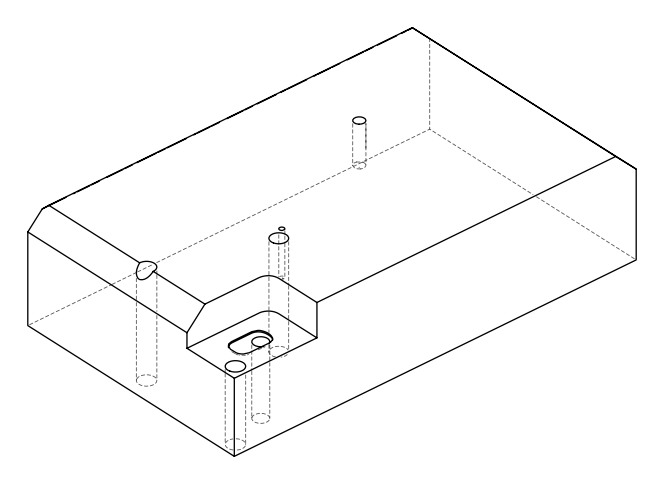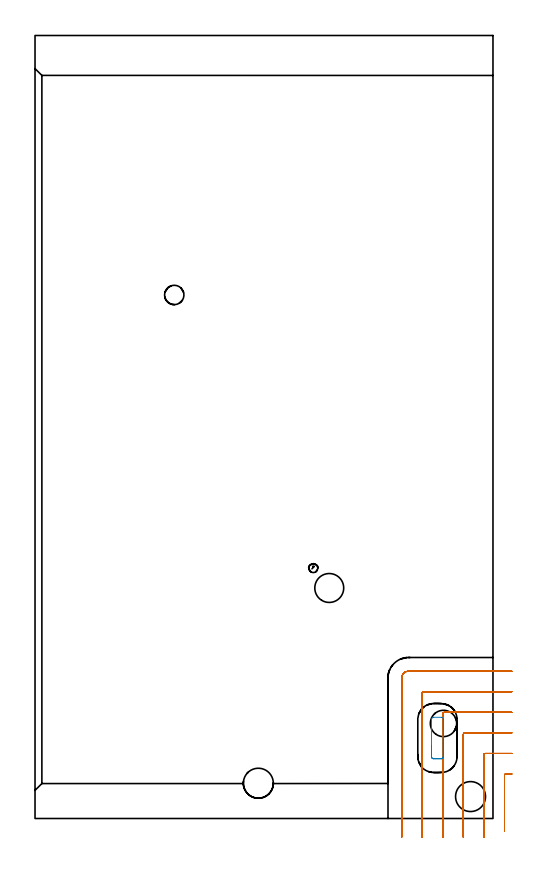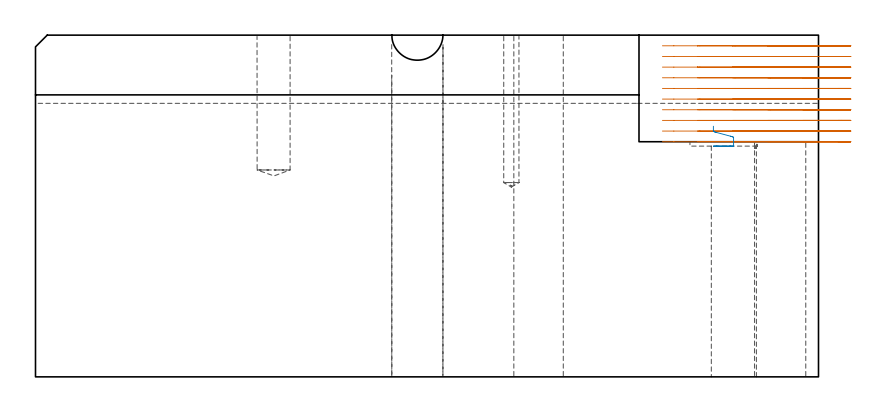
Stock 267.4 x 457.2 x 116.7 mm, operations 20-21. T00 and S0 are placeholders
(PLAN: 21 operations, 13 tool changes, 57.3 min)
(1 SPOT_DRILL | STEP1HOLE | NXT0321_9005460120000 | 0.03 min | 4 mm3)
(2 SPOT_DRILL_1 | STEP1HOLE_2 | NXT0321_9005460120000 | 0.05 min | 182 mm3)
(3 SPOT_DRILL_2 | STEP1HOLE_3 | NXT0321_9005460120000 | 0.04 min | 4187 mm3)
(4 SPOT_DRILL_3 | STEP1POCKET | NXT0321_9005460120000 | 0.03 min | 0 mm3)
(5 SPOT_DRILL_4 | STEP1POCKET_1 | NXT0321_9005460120000 | 0.03 min | 21 mm3)
(6 DRILL_BLIND_HOLE_INTO_CENTER | STEP1HOLE | NXT0301_065 | 0.07 min | 870 mm3)
(7 GUN_DRILL_THROUGH_HOLE | STEP1HOLE | UGT0307_007 | 0.63 min | 8218 mm3)
(8 DRILL_TO_ENLARGE_THROUGH_HOLE | STEP1HOLE | UGT0301_292 | 0.5 min | 17007 mm3)
(9 INDEXABLE_INSERT_DRILL_THROUGH_HOLE_FROM_SOLID | STEP1HOLE_1 | NXT0302_006 | 0.35 min | 28006 mm3)
(10 DRILL_BLIND_HOLE_INTO_CENTER_1 | STEP1HOLE_2 | NXT0301_042 | 0.05 min | 299 mm3)
(11 GUN_DRILL_THROUGH_HOLE_1 | STEP1HOLE_2 | UGT0307_003 | 0.56 min | 4071 mm3)
(12 SPADE_DRILL_TO_ENLARGE_THROUGH_HOLE | STEP1HOLE_2 | UGT0306_008 | 0.5 min | 23460 mm3)
(13 DRILL_THROUGH_HOLE_INTO_CENTER | STEP1HOLE_3 | NXT0301_065 | 0.35 min | 5462 mm3)
(14 DRILL_TO_ENLARGE_THROUGH_HOLE_1 | STEP1HOLE_3 | UGT0301_284 | 0.36 min | 12031 mm3)
(15 DRILL_BLIND_HOLE_INTO_CENTER_2 | STEP1POCKET | UGT0301_447 | 0.22 min | 1059 mm3)
(16 DRILL_BLIND_HOLE_INTO_CENTER_3 | STEP1POCKET_1 | NXT0301_084 | 0.2 min | 4662 mm3)
(17 AREA_MILL | FG_CHAMFER_SURFACE | UGT0205_001 | 6.85 min | 3424 mm3)
(18 AREA_MILL_1 | FG_CHAMFER_SURFACE_1 | UGT0205_001 | 13.19 min | 44073 mm3)
(19 AREA_MILL_2 | FG_CHAMFER_SURFACE_2 | UGT0205_001 | 19.48 min | 72531 mm3)
(20 MILL_CORNER_NOTCH_RECTANGULAR | CORNER_NOTCH_RECTANGULAR | NXT0201_012 | Follow Part, ap 4, ae 75% | 13.55 min | 191515 mm3)
(21 MILL_RECTANGULAR_POCKET | POCKET_RECTANGULAR_STRAIGHT | NXT0201_012 | Follow Part, ap 4, ae 75% | 0.24 min | 984 mm3)
(TOOL NXT0321_9005460120000 | NC Spot Drill, 142deg, 12mm, Carbide, Uncoated | D12 PA142 FL30 Z2)
(TOOL NXT0301_065 | Carbide Drill 9.4mm [860.1-0940-075A1-MM 2214] | D9.4 PA140 FL98 Z2)
(TOOL UGT0307_007 | Gun Drill 10 mm | D10 PA130 FL24 Z1)
(TOOL UGT0301_292 | Twist Drill 16.9 mm | D16.9 PA118 FL120 Z2)
(TOOL NXT0302_006 | Index. Insert Drill 17.5mm [880-D1750L25-05] | D17.5 PA176 FL88 Z2)
(TOOL NXT0301_042 | Carbide Drill 7.1mm [860.1-0710-057A1-MM 2214] | D7.1 PA140 FL85 Z2)
(TOOL UGT0307_003 | Gun Drill 7 mm | D7 PA130 FL24 Z1)
(TOOL UGT0306_008 | Spade Drill 17.5mm | D17.5 PA132 FL10 Z2)
(TOOL UGT0301_284 | Twist Drill 15.4 mm | D15.4 PA118 FL120 Z2)
(TOOL UGT0301_447 | Carbide Drill 5.2 mm | D5.2 PA118 FL52 Z2)
(TOOL NXT0301_084 | Carbide Drill 11.3mm [860.1-1130-034A1-MM 2214] | D11.3 PA140 FL55 Z2)
(TOOL UGT0205_001 | Chamfer Mill 20 x 3 x 45 deg. | D20 FL50 Z2)
(TOOL NXT0201_012 | ENDMILL 16mm [2P460-1600-NA 1630] | D16 FL38 Z6)
(OP 20 MILL_CORNER_NOTCH_RECTANGULAR)
G17 G21 G94 G90
T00 M6
G54
G17 G0 G90 X278.4 Y26. S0 M3
G43 Z126.7 H1
Z113.06
G94 G1 X275.4 F250.
X274.894 F500.
G3 X274.1 Y25.206 R0.8
G1 Y-4.371
Y-7.371 F250.
G0 Z126.7
X278.4 Y38.
Z113.06
G1 X275.4
X262.895 F500.
G3 X262.1 Y37.205 R0.8
G1 Y-7.746
X262.099 Y-8.
X262.083 Y-11. F250.
G0 Z126.7
X278.4 Y50.
Z113.06
G1 X275.4
X250.895 F500.
G3 X250.1 Y49.205 R0.8
G1 Y-7.746
X250.099 Y-8.
X250.078 Y-11. F250.
G0 Z126.7
X278.4 Y62.
Z113.06
G1 X275.4
X238.895 F500.
G3 X238.1 Y61.205 R0.8
G1 Y-7.746
G2 X238.099 Y-8. R24.
G1 X238.067 Y-11. F250.
G0 Z126.7
X278.4 Y74.
Z113.06
G1 X275.4
X226.896 F500.
G3 X226.1 Y73.204 R0.8
G1 Y-7.746
G2 X226.097 Y-8. R12.
G1 X226.034 Y-10.999 F250.
G0 Z126.7
X278.4 Y86.
Z113.06
G1 X275.4
X218. F500.
G3 X214.1 Y82.1 R3.9
G1 Y-7.746
Y-10.746 F250.
G0 Z126.7
X278.4 Y26.
Z109.42
G1 X275.4
X274.894 F500.
G3 X274.1 Y25.206 R0.8
G1 Y-4.371
Y-7.371 F250.
G0 Z126.7
X278.4 Y38.
Z109.42
G1 X275.4
X262.895 F500.
G3 X262.1 Y37.205 R0.8
G1 Y-7.746
X262.099 Y-8.
X262.083 Y-11. F250.
G0 Z126.7
X278.4 Y50.
Z109.42
G1 X275.4
X250.895 F500.
G3 X250.1 Y49.205 R0.8
G1 Y-7.746
X250.099 Y-8.
X250.078 Y-11. F250.
G0 Z126.7
X278.4 Y62.
Z109.42
G1 X275.4
X238.895 F500.
G3 X238.1 Y61.205 R0.8
G1 Y-7.746
G2 X238.099 Y-8. R24.
G1 X238.067 Y-11. F250.
G0 Z126.7
X278.4 Y74.
Z109.42
G1 X275.4
X226.896 F500.
G3 X226.1 Y73.204 R0.8
G1 Y-7.746
G2 X226.097 Y-8. R12.
G1 X226.034 Y-10.999 F250.
G0 Z126.7
X278.4 Y86.
Z109.42
G1 X275.4
X218. F500.
G3 X214.1 Y82.1 R3.9
G1 Y-7.746
Y-10.746 F250.
G0 Z126.7
X278.4 Y26.
Z105.78
G1 X275.4
X274.894 F500.
G3 X274.1 Y25.206 R0.8
G1 Y-4.371
Y-7.371 F250.
G0 Z126.7
X278.4 Y38.
Z105.78
G1 X275.4
X262.895 F500.
G3 X262.1 Y37.205 R0.8
G1 Y-7.746
X262.099 Y-8.
X262.083 Y-11. F250.
G0 Z126.7
X278.4 Y50.
Z105.78
G1 X275.4
X250.895 F500.
G3 X250.1 Y49.205 R0.8
G1 Y-7.746
X250.099 Y-8.
X250.078 Y-11. F250.
G0 Z126.7
X278.4 Y62.
Z105.78
G1 X275.4
X238.895 F500.
G3 X238.1 Y61.205 R0.8
G1 Y-7.746
G2 X238.099 Y-8. R24.
G1 X238.067 Y-11. F250.
G0 Z126.7
X278.4 Y74.
Z105.78
G1 X275.4
X226.896 F500.
G3 X226.1 Y73.204 R0.8
G1 Y-7.746
G2 X226.097 Y-8. R12.
G1 X226.034 Y-10.999 F250.
G0 Z126.7
X278.4 Y86.
Z105.78
G1 X275.4
X218. F500.
G3 X214.1 Y82.1 R3.9
G1 Y-7.746
Y-10.746 F250.
G0 Z126.7
X278.4 Y26.
Z102.14
G1 X275.4
X274.894 F500.
G3 X274.1 Y25.206 R0.8
G1 Y-4.371
Y-7.371 F250.
G0 Z126.7
X278.4 Y38.
Z102.14
G1 X275.4
X262.895 F500.
G3 X262.1 Y37.205 R0.8
G1 Y-8.
Y-11. F250.
G0 Z126.7
X278.4 Y50.
Z102.14
G1 X275.4
X250.895 F500.
G3 X250.1 Y49.205 R0.8
G1 Y-8.
Y-11. F250.
G0 Z126.7
X278.4 Y62.
Z102.14
G1 X275.4
X238.895 F500.
G3 X238.1 Y61.205 R0.8
G1 Y-8.
Y-11. F250.
G0 Z126.7
X278.4 Y74.
Z102.14
G1 X275.4
X226.896 F500.
G3 X226.1 Y73.204 R0.8
G1 Y-8.
Y-11. F250.
G0 Z126.7
X278.4 Y86.
Z102.14
G1 X275.4
X218. F500.
G3 X214.1 Y82.1 R3.9
G1 Y-8.
Y-11. F250.
G0 Z126.7
X278.4 Y26.
Z98.5
G1 X275.4
X274.894 F500.
G3 X274.1 Y25.206 R0.8
G1 Y-4.371
Y-7.371 F250.
G0 Z126.7
X278.4 Y38.
Z98.5
G1 X275.4
X262.895 F500.
G3 X262.1 Y37.205 R0.8
G1 Y-8.
Y-11. F250.
G0 Z126.7
X278.4 Y50.
Z98.5
G1 X275.4
X250.895 F500.
G3 X250.1 Y49.205 R0.8
G1 Y-8.
Y-11. F250.
G0 Z126.7
X278.4 Y62.
Z98.5
G1 X275.4
X238.895 F500.
G3 X238.1 Y61.205 R0.8
G1 Y-8.
Y-11. F250.
G0 Z126.7
X278.4 Y74.
Z98.5
G1 X275.4
X226.896 F500.
G3 X226.1 Y73.204 R0.8
G1 Y-8.
Y-11. F250.
G0 Z126.7
X278.4 Y86.
Z98.5
G1 X275.4
X218. F500.
G3 X214.1 Y82.1 R3.9
G1 Y-8.
Y-11. F250.
G0 Z126.7
X278.4 Y26.
Z94.86
G1 X275.4
X274.895 F500.
G3 X274.1 Y25.206 R0.8
G1 Y-4.371
Y-7.371 F250.
G0 Z126.7
X278.4 Y38.
Z94.86
G1 X275.4
X262.895 F500.
G3 X262.1 Y37.205 R0.8
G1 Y-8.
Y-11. F250.
G0 Z126.7
X278.4 Y50.
Z94.86
G1 X275.4
X250.895 F500.
G3 X250.1 Y49.205 R0.8
G1 Y-8.
Y-11. F250.
G0 Z126.7
X278.4 Y62.
Z94.86
G1 X275.4
X238.895 F500.
G3 X238.1 Y61.205 R0.8
G1 Y-8.
Y-11. F250.
G0 Z126.7
X278.4 Y74.
Z94.86
G1 X275.4
X226.896 F500.
G3 X226.1 Y73.204 R0.8
G1 Y-8.
Y-11. F250.
G0 Z126.7
X278.4 Y86.
Z94.86
G1 X275.4
X218. F500.
G3 X214.1 Y82.1 R3.9
G1 Y-8.
Y-11. F250.
G0 Z126.7
X278.4 Y26.
Z91.22
G1 X275.4
X274.894 F500.
G3 X274.1 Y25.206 R0.8
G1 Y-4.371
Y-7.371 F250.
G0 Z126.7
X278.4 Y38.
Z91.22
G1 X275.4
X262.895 F500.
G3 X262.1 Y37.205 R0.8
G1 Y-8.
Y-11. F250.
G0 Z126.7
X278.4 Y50.
Z91.22
G1 X275.4
X250.895 F500.
G3 X250.1 Y49.205 R0.8
G1 Y-8.
Y-11. F250.
G0 Z126.7
X278.4 Y62.
Z91.22
G1 X275.4
X238.895 F500.
G3 X238.1 Y61.205 R0.8
G1 Y-8.
Y-11. F250.
G0 Z126.7
X278.4 Y74.
Z91.22
G1 X275.4
X226.896 F500.
G3 X226.1 Y73.204 R0.8
G1 Y-8.
Y-11. F250.
G0 Z126.7
X278.4 Y86.
Z91.22
G1 X275.4
X218. F500.
G3 X214.1 Y82.1 R3.9
G1 Y-8.
Y-11. F250.
G0 Z126.7
X278.4 Y26.
Z87.58
G1 X275.4
X274.894 F500.
G3 X274.1 Y25.206 R0.8
G1 Y-4.371
Y-7.371 F250.
G0 Z126.7
X278.4 Y38.
Z87.58
G1 X275.4
X262.895 F500.
G3 X262.1 Y37.205 R0.8
G1 Y-8.
Y-11. F250.
G0 Z126.7
X278.4 Y50.
Z87.58
G1 X275.4
X250.895 F500.
G3 X250.1 Y49.205 R0.8
G1 Y-8.
Y-11. F250.
G0 Z126.7
X278.4 Y62.
Z87.58
G1 X275.4
X238.895 F500.
G3 X238.1 Y61.205 R0.8
G1 Y-8.
Y-11. F250.
G0 Z126.7
X278.4 Y74.
Z87.58
G1 X275.4
X226.896 F500.
G3 X226.1 Y73.204 R0.8
G1 Y-8.
Y-11. F250.
G0 Z126.7
X278.4 Y86.
Z87.58
G1 X275.4
X218. F500.
G3 X214.1 Y82.1 R3.9
G1 Y-8.
Y-11. F250.
G0 Z126.7
X278.4 Y26.
Z83.94
G1 X275.4
X274.894 F500.
G3 X274.1 Y25.206 R0.8
G1 Y-4.371
Y-7.371 F250.
G0 Z126.7
X278.4 Y38.
Z83.94
G1 X275.4
X262.895 F500.
G3 X262.1 Y37.205 R0.8
G1 Y-8.
Y-11. F250.
G0 Z126.7
X278.4 Y50.
Z83.94
G1 X275.4
X250.895 F500.
G3 X250.1 Y49.205 R0.8
G1 Y-8.
Y-11. F250.
G0 Z126.7
X278.4 Y62.
Z83.94
G1 X275.4
X238.895 F500.
G3 X238.1 Y61.205 R0.8
G1 Y-8.
Y-11. F250.
G0 Z126.7
X278.4 Y74.
Z83.94
G1 X275.4
X226.896 F500.
G3 X226.1 Y73.204 R0.8
G1 Y-8.
Y-11. F250.
G0 Z126.7
X278.4 Y86.
Z83.94
G1 X275.4
X218. F500.
G3 X214.1 Y82.1 R3.9
G1 Y-8.
Y-11. F250.
G0 Z126.7
X278.4 Y26.
Z80.3
G1 X275.4
X274.894 F500.
G3 X274.1 Y25.206 R0.8
G1 Y-4.371
Y-7.371 F250.
G0 Z126.7
X278.4 Y38.
Z80.3
G1 X275.4
X262.895 F500.
G3 X262.1 Y37.205 R0.8
G1 Y-8.
Y-11. F250.
G0 Z126.7
X278.4 Y50.
Z80.3
G1 X275.4
X250.895 F500.
G3 X250.1 Y49.205 R0.8
G1 Y-8.
Y-11. F250.
G0 Z126.7
X278.4 Y62.
Z80.3
G1 X275.4
X238.895 F500.
G3 X238.1 Y61.205 R0.8
G1 Y-8.
Y-11. F250.
G0 Z126.7
X278.4 Y74.
Z80.3
G1 X275.4
X226.896 F500.
G3 X226.1 Y73.204 R0.8
G1 Y-8.
Y-11. F250.
G0 Z126.7
X278.4 Y86.
Z80.3
G1 X275.4
X218. F500.
G3 X214.1 Y82.1 R3.9
G1 Y-8.
Y-11. F250.
G0 Z126.7
M5
M2
(OP 21 MILL_RECTANGULAR_POCKET)
G17 G21 G94 G90
T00 M6
G54
G17 G0 G90 X231.5 Y42.263 S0 M3
G43 Z126.7 H1
Z85.59
G94 G1 Y36.1 Z83.939 F250.
Y35.99 Z83.909
X231.557 Y35.718 Z83.835
X231.675 Y35.466 Z83.76
X231.848 Y35.248 Z83.686
X232.066 Y35.075 Z83.611
X232.318 Y34.957 Z83.536
X232.59 Y34.9 Z83.462
X237.31 Z82.197
X237.582 Y34.957 Z82.123
X237.834 Y35.075 Z82.048
X238.052 Y35.248 Z81.974
X238.225 Y35.466 Z81.899
X238.343 Y35.718 Z81.825
X238.4 Y35.99 Z81.75
Y36.1 Z81.721
Y47. Z78.8
Y57.9 F500.
G3 X237.2 Y59.1 R1.2
G1 X232.7
G3 X231.5 Y57.9 R1.2
G1 Y36.1
G3 X232.7 Y34.9 R1.2
G1 X237.2
G3 X238.4 Y36.1 R1.2
G1 Y47.
Y48.
G0 Z126.7
M5
M2
